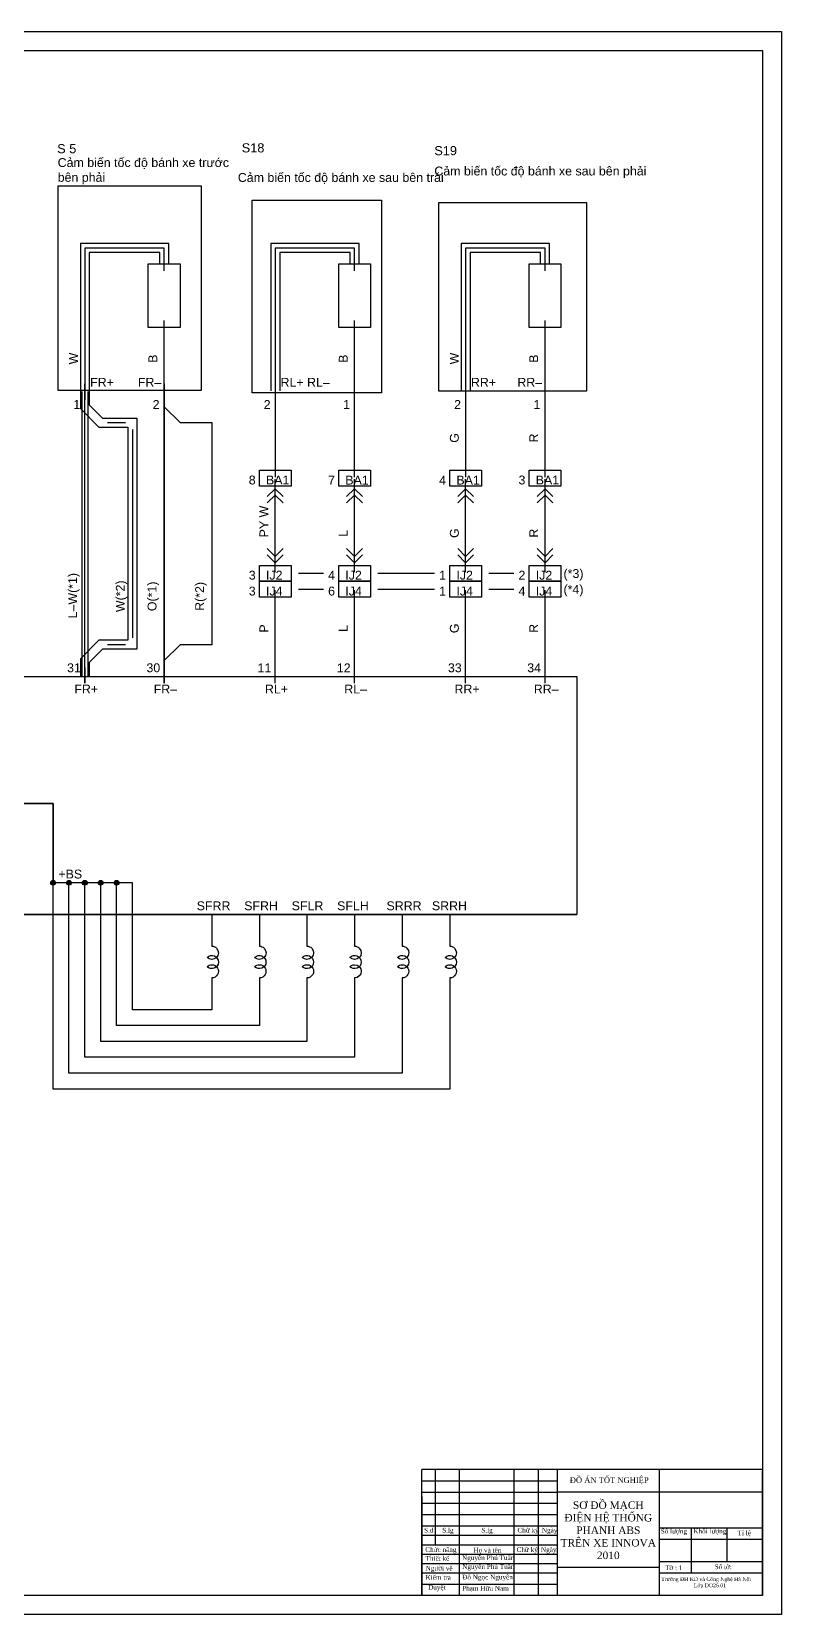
# Model space of a CAD drawing. Header units: millimetres. Extents: x 2941 to 39711, y -9887 to 8247.
# Drawn here: x 22705 to 26606, y 10 to 8247 of the extents above; entities that cross this region are included whole.
import ezdxf

# ---------------------------------------------------------------- set-up
doc = ezdxf.new("R2010")
doc.units = ezdxf.units.MM
doc.layers.add('AM_0', color=7, linetype='Continuous', lineweight=50)
doc.layers.add('PDF2_Geometry', color=7, linetype='Continuous', true_color=0x231f20)
doc.layers.add('PDF2_Text', color=7, linetype='Continuous', true_color=0x231f20)
doc.styles.add('PDF Arial', font='arial.ttf')
doc.styles.get("Standard").update_dxf_attribs({"font": 'arial.ttf'})

msp = doc.modelspace()

# ---------------------------------------------------------------- linework, layer by layer
at = {"color": 7, "lineweight": -2, "ltscale": 0.01}
for p, q in [((17285.2, 4890.9), (25541.3, 4890.9)), ((25541.3, 4890.9), (25541.3, 3652.3)), ((18936.8, 4230.3), (22816.3, 4230.3)), ((22816.3, 4230.3), (22816.3, 3817.4)), ((25541.3, 3652.3), (17285.2, 3652.2))]:
    msp.add_line(p, q, dxfattribs=at)
at = {"color": 0, "lineweight": -2, "ltscale": 0.01}
for points in [[(22842.3, 7443.3), (23587.6, 7443.3), (23587.6, 6379), (22842.3, 6379)], [(23852.8, 7369.5), (24524.7, 7369.5), (24524.7, 6367.2), (23852.8, 6367.2)], [(24824, 7357.2), (25592.6, 7357.2), (25592.6, 6375.2), (24824, 6375.2)]]:
    msp.add_lwpolyline(points, close=True, dxfattribs=at)
at = {"layer": 'AM_0', "linetype": 'ByBlock', "lineweight": -2, "ltscale": 0.01}
for p, q in [((24735.6, 107.9), (24735.6, 764.1)), ((25969.6, 764.1), (24735.6, 764.1)), ((25969.6, 764.1), (24735.6, 764.1)), ((24804.1, 764.1), (24804.1, 372.3)), ((24931.4, 107.9), (24931.4, 764.1)), ((25215.4, 107.9), (25215.4, 764.1)), ((25342.8, 107.9), (25342.8, 764.1)), ((25440.7, 107.9), (25440.7, 764.1)), ((26508.2, 764.1), (25969.6, 764.1)), ((25969.6, 764.1), (25969.6, 636.8)), ((26508.2, 764.1), (25969.6, 764.1)), ((26508.2, 675.9), (26508.2, 754.3)), ((24735.6, 705.3), (25440.7, 705.3)), ((25969.6, 675.9), (25969.6, 499.6)), ((26508.2, 499.6), (26508.2, 675.9)), ((24735.6, 646.6), (25440.7, 646.6)), ((24735.6, 622.6), (24735.6, 107.9)), ((24735.6, 587.8), (25440.7, 587.8)), ((26508.2, 646.6), (25440.7, 646.6)), ((24735.6, 529), (25440.7, 529)), ((25440.7, 107.9), (25440.7, 499.6)), ((25969.6, 499.6), (25969.6, 107.9)), ((26508.2, 107.9), (26508.2, 499.6)), ((24735.6, 470.3), (25440.7, 470.3)), ((24735.6, 421.3), (25440.7, 421.3)), ((25969.6, 460.5), (26508.2, 460.5)), ((26136.1, 460.5), (26136.1, 225.4)), ((26322.1, 460.5), (26322.1, 284.2)), ((24735.6, 372.3), (25440.7, 372.3)), ((25969.6, 401.7), (26241.6, 401.7)), ((26241.6, 401.7), (26508.2, 401.7)), ((24735.6, 323.4), (25440.7, 323.4)), ((24735.6, 274.4), (25440.7, 274.4)), ((25440.7, 254.8), (25969.6, 254.8)), ((25969.6, 284.2), (26508.2, 284.2)), ((24735.6, 225.4), (25440.7, 225.4)), ((24735.6, 166.7), (25440.7, 166.7)), ((25969.6, 225.4), (26508.2, 225.4)), ((26508.2, 107.9), (24735.6, 107.9))]:
    msp.add_line(p, q, dxfattribs=at)
at = {"layer": 'AM_0', "lineweight": -2, "ltscale": 0.01}
for points in [[(14961.4, 10), (14961.4, 8246.5), (26606.2, 8246.5), (26606.2, 10), (14961.4, 10)], [(15059.3, 107.9), (15059.3, 8148.6), (26508.2, 8148.6), (26508.2, 107.9)]]:
    msp.add_lwpolyline(points, close=True, dxfattribs=at)
at = {"layer": 'PDF2_Geometry', "color": 7, "lineweight": -2, "ltscale": 0.01}
for points in [[(23417.7, 7037.9), (23417.7, 7143.9), (22958, 7143.9), (22958, 6377.3), (22958, 6285.1), (23054.3, 6188.8), (23205.8, 6188.8), (23205.8, 5079.5), (23054.3, 5079.5), (22958, 4983.2), (22958, 4890.9)], [(23394.3, 7038.2), (23394.3, 7120.5), (22981.4, 7120.5), (22981.4, 6377.6)], [(23394.3, 7038.2), (23394.3, 7120.5), (22981.4, 7120.5), (22981.4, 6377.6)], [(22981.4, 7084.7), (22981.4, 6341.5)], [(23370.9, 7037.9), (23370.9, 7097.1), (23004.8, 7097.1), (23004.8, 6377.3), (23004.8, 6304.4), (23073.7, 6235.6), (23252.6, 6235.6), (23252.6, 5032.7), (23073.7, 5032.7), (23004.8, 4963.8), (23004.8, 4890.9)], [(23358.5, 7120.5), (23017.2, 7120.5)], [(23394.3, 7002.2), (23394.3, 7084.7)], [(24408.6, 7037.9), (24408.6, 7143.9), (23949, 7143.9), (23949, 6377.3)], [(24385.2, 7038.2), (24385.2, 7120.5), (23972.4, 7120.5), (23972.4, 6377.6)], [(24385.2, 7038.2), (24385.2, 7120.5), (23972.4, 7120.5), (23972.4, 6377.6)], [(23972.4, 7084.7), (23972.4, 6341.5)], [(24361.8, 7037.9), (24361.8, 7097.1), (23995.8, 7097.1), (23995.8, 6377.3)], [(24349.5, 7120.5), (24008.1, 7120.5)], [(24385.2, 7002.2), (24385.2, 7084.7)], [(25399.6, 7037.9), (25399.6, 7143.9), (24939.9, 7143.9), (24939.9, 6377.3)], [(25376.2, 7038.2), (25376.2, 7120.5), (24963.3, 7120.5), (24963.3, 6377.6)], [(25376.2, 7038.2), (25376.2, 7120.5), (24963.3, 7120.5), (24963.3, 6377.6)], [(24963.3, 7084.7), (24963.3, 6341.5)], [(25352.8, 7037.9), (25352.8, 7097.1), (24986.7, 7097.1), (24986.7, 6377.3)], [(25340.4, 7120.5), (24999.1, 7120.5)], [(25376.2, 7002.2), (25376.2, 7084.7)], [(23394.3, 6341.5), (23394.3, 6743.4)], [(23394.3, 6377.6), (23394.3, 6707.4)], [(23394.3, 6395.2), (23394.3, 6689.7)], [(24385.2, 6341.5), (24385.2, 6743.4)], [(24385.2, 6377.6), (24385.2, 6707.4)], [(24385.2, 6395.2), (24385.2, 6689.7)], [(25376.2, 6341.5), (25376.2, 6743.4)], [(25376.2, 6377.6), (25376.2, 6707.4)], [(25376.2, 6395.2), (25376.2, 6689.7)], [(22966.3, 6374.6), (22966.3, 4893.7)], [(22981.4, 4937.7), (22981.4, 4855.2), (22981.4, 6413.1), (22981.4, 6330.5)], [(22996.6, 6374.6), (22996.6, 4893.7)], [(23394.3, 4937.7), (23394.3, 4855.2), (23394.3, 6413.1), (23394.3, 6330.5)], [(23394.3, 6359.4), (23394.3, 6294.8), (23476.9, 6212.2), (23642, 6212.2), (23642, 5056.1), (23476.9, 5056.1), (23394.3, 4973.5), (23394.3, 4908.8)], [(23394.3, 6359.4), (23394.3, 4908.8)], [(23972.4, 6413.1), (23972.4, 5928.7)], [(23972.4, 6359.4), (23972.4, 5982.3)], [(24385.2, 5928.7), (24385.2, 6413.1)], [(24385.2, 5982.3), (24385.2, 6359.4)], [(24963.3, 6413.1), (24963.3, 5928.7)], [(24963.3, 6359.4), (24963.3, 5982.3)], [(25376.2, 5928.7), (25376.2, 6413.1)], [(25376.2, 5982.3), (25376.2, 6359.4)], [(23099.8, 6212.2), (23193.4, 6212.2)], [(23512.7, 6212.2), (23606.3, 6212.2)], [(23229.2, 6176.4), (23229.2, 5091.9)], [(23642, 6176.4), (23642, 5091.9)], [(24013.6, 5826.8), (23972.4, 5868.1), (23931.1, 5826.8)], [(23972.4, 5433.2), (23972.4, 5917.7)], [(24054.9, 5881.9), (23972.4, 5881.9)], [(24426.5, 5826.8), (24385.2, 5868.1), (24344, 5826.8)], [(24385.2, 5433.2), (24385.2, 5917.7)], [(24467.8, 5881.9), (24385.2, 5881.9)], [(25004.6, 5826.8), (24963.3, 5868.1), (24922, 5826.8)], [(24963.3, 5433.2), (24963.3, 5917.7)], [(25045.9, 5881.9), (24963.3, 5881.9)], [(25417.5, 5826.8), (25376.2, 5868.1), (25334.9, 5826.8)], [(25376.2, 5433.2), (25376.2, 5917.7)], [(25458.7, 5881.9), (25376.2, 5881.9)], [(24013.6, 5793.8), (23972.4, 5835.1), (23931.1, 5793.8)], [(23972.4, 5541.9), (23972.4, 5808.9)], [(24426.5, 5793.8), (24385.2, 5835.1), (24344, 5793.8)], [(24385.2, 5541.9), (24385.2, 5808.9)], [(25004.6, 5793.8), (24963.3, 5835.1), (24922, 5793.8)], [(24963.3, 5541.9), (24963.3, 5808.9)], [(25417.5, 5793.8), (25376.2, 5835.1), (25334.9, 5793.8)], [(25376.2, 5541.9), (25376.2, 5808.9)], [(23931.1, 5557.1), (23972.4, 5515.8), (24013.6, 5557.1)], [(24013.6, 5524), (23972.4, 5482.7), (23931.1, 5524)], [(24344, 5557.1), (24385.2, 5515.8), (24426.5, 5557.1)], [(24426.5, 5524), (24385.2, 5482.7), (24344, 5524)], [(24922, 5557.1), (24963.3, 5515.8), (25004.6, 5557.1)], [(25004.6, 5524), (24963.3, 5482.7), (24922, 5524)], [(25334.9, 5557.1), (25376.2, 5515.8), (25417.5, 5557.1)], [(25417.5, 5524), (25376.2, 5482.7), (25334.9, 5524)], [(23889.8, 5469), (23972.4, 5469)], [(24302.7, 5469), (24385.2, 5469)], [(24880.7, 5469), (24963.3, 5469)], [(25293.6, 5469), (25376.2, 5469)], [(24093.2, 5427.7), (24223.1, 5427.7)], [(24506.1, 5427.7), (24801.2, 5427.7)], [(25084.1, 5427.7), (25214, 5427.7)], [(23972.4, 4855.2), (23972.4, 5339.6)], [(23972.4, 4908.8), (23972.4, 5285.9)], [(24093.2, 5345.1), (24223.1, 5345.1)], [(24385.2, 4855.2), (24385.2, 5339.6)], [(24385.2, 4908.8), (24385.2, 5285.9)], [(24506.1, 5345.1), (24801.2, 5345.1)], [(24963.3, 4855.2), (24963.3, 5339.6)], [(24963.3, 4908.8), (24963.3, 5285.9)], [(25084.1, 5345.1), (25214, 5345.1)], [(25376.2, 4855.2), (25376.2, 5339.6)], [(25376.2, 4908.8), (25376.2, 5285.9)], [(23193.4, 5056.1), (23099.8, 5056.1)], [(23606.3, 5056.1), (23512.7, 5056.1)], [(22813.1, 3808.7), (22813.1, 3826.2), (22819.4, 3826.2), (22819.4, 3808.7)], [(22895.7, 3808.7), (22895.7, 3826.2), (22902, 3826.2), (22902, 3808.7)], [(22978.3, 3808.7), (22978.3, 3826.2), (22984.6, 3826.2), (22984.6, 3808.7)], [(23060.9, 3808.7), (23060.9, 3826.2), (23067.1, 3826.2), (23067.1, 3808.7)], [(23143.4, 3808.7), (23143.4, 3826.2), (23149.7, 3826.2), (23149.7, 3808.7)], [(21990.5, 3652.3), (25541.3, 3652.3)]]:
    msp.add_lwpolyline(points, dxfattribs=at)
for points in [[(23311.7, 7037.9), (23476.9, 7037.9), (23476.9, 6707.6), (23311.7, 6707.6)], [(24302.7, 7037.9), (24467.8, 7037.9), (24467.8, 6707.6), (24302.7, 6707.6)], [(25293.6, 7037.9), (25458.7, 7037.9), (25458.7, 6707.6), (25293.6, 6707.6)], [(23889.8, 5964.4), (24054.9, 5964.4), (24054.9, 5881.9), (23889.8, 5881.9)], [(24302.7, 5964.4), (24467.8, 5964.4), (24467.8, 5881.9), (24302.7, 5881.9)], [(24880.7, 5964.4), (25045.9, 5964.4), (25045.9, 5881.9), (24880.7, 5881.9)], [(25293.6, 5964.4), (25458.7, 5964.4), (25458.7, 5881.9), (25293.6, 5881.9)], [(23889.8, 5469), (24054.9, 5469), (24054.9, 5386.4), (23889.8, 5386.4)], [(24302.7, 5469), (24467.8, 5469), (24467.8, 5386.4), (24302.7, 5386.4)], [(24880.7, 5469), (25045.9, 5469), (25045.9, 5386.4), (24880.7, 5386.4)], [(25293.6, 5469), (25458.7, 5469), (25458.7, 5386.4), (25293.6, 5386.4)], [(23889.8, 5386.4), (24054.9, 5386.4), (24054.9, 5303.8), (23889.8, 5303.8)], [(24302.7, 5386.4), (24467.8, 5386.4), (24467.8, 5303.8), (24302.7, 5303.8)], [(24880.7, 5386.4), (25045.9, 5386.4), (25045.9, 5303.8), (24880.7, 5303.8)], [(25293.6, 5386.4), (25458.7, 5386.4), (25458.7, 5303.8), (25293.6, 5303.8)]]:
    msp.add_lwpolyline(points, close=True, dxfattribs=at)
for points in [[(23618, 3429.1, -2.414786), (23617.5, 3380.5, -0.209902), (23642, 3390.8, -1.000081), (23642, 3322), (23642, 3156.8), (23229.2, 3156.8), (23229.2, 3817.4), (22816.3, 3817.4), (22816.3, 4230.3), (20617.6, 4230.3)], [(24880.7, 3652.3), (24880.7, 3569.7), (24880.7, 3487.1, -0.209937), (24905.3, 3476.8, -0.999899), (24856.1, 3428.6, -0.014709), (24856.6, 3429.1, -2.414309), (24856.1, 3380.5, -0.209902), (24880.7, 3390.8, -1.00004), (24880.7, 3322), (24880.7, 3156.8), (24880.7, 2743.9), (22816.3, 2743.9), (22816.3, 3817.4)], [(24633, 3652.3), (24633, 3569.7), (24633, 3487.1, -0.209937), (24657.6, 3476.8, -0.99997), (24608.4, 3428.6, -0.014709), (24608.9, 3429.1, -2.414786), (24608.4, 3380.5, -0.209902), (24633, 3390.8, -1.00004), (24633, 3322), (24633, 3156.8), (24633, 2826.5), (22898.8, 2826.5), (22898.8, 3817.4)], [(24385.2, 3652.3), (24385.2, 3569.7), (24385.2, 3487.1, -0.209726), (24409.8, 3476.8, -0.999772), (24360.7, 3428.6, -0.014709), (24361.2, 3429.1, -2.414309), (24360.7, 3380.5, -0.209831), (24385.2, 3390.8, -0.999859), (24385.2, 3322), (24385.2, 3156.8), (24385.2, 2909.1), (22981.4, 2909.1), (22981.4, 3817.4)], [(24137.5, 3652.3), (24137.5, 3569.7), (24137.5, 3487.1, -0.209831), (24162.1, 3476.8, -0.999899), (24112.9, 3428.6, -0.014709), (24113.4, 3429.1, -2.414304), (24112.9, 3380.5, -0.210008), (24137.5, 3390.8, -1.00004), (24137.5, 3322), (24137.5, 3156.8), (24137.5, 2991.7), (23064, 2991.7), (23064, 3817.4)], [(23889.8, 3652.3), (23889.8, 3569.7), (23889.8, 3487.1, -0.209937), (23914.4, 3476.8, -0.999899), (23865.2, 3428.6, -0.014709), (23865.7, 3429.1, -2.414309), (23865.2, 3380.5, -0.209902), (23889.8, 3390.8, -1.00004), (23889.8, 3322), (23889.8, 3156.8), (23889.8, 3074.2), (23146.6, 3074.2), (23146.6, 3817.4)], [(23642, 3652.3), (23642, 3569.7), (23642, 3487.1, -0.209937), (23666.6, 3476.8, -0.99997), (23617.5, 3428.6)]]:
    msp.add_lwpolyline(points, format="xyb", dxfattribs=at)
for centre, radius in [((22816.3, 3817.4), 12.4), ((22816.3, 3817.4), 9.27), ((22898.9, 3817.4), 12.4), ((22898.9, 3817.4), 9.28), ((22981.4, 3817.4), 12.4), ((22981.4, 3817.4), 9.27), ((23064, 3817.4), 12.4), ((23064, 3817.4), 9.27), ((23146.6, 3817.4), 12.4), ((23146.6, 3817.4), 9.28)]:
    msp.add_circle(centre, radius, dxfattribs=at)
msp.add_open_spline([(23618, 3429.1), (23617.8, 3429), (23617.6, 3428.8), (23617.5, 3428.6)], degree=3, dxfattribs=at)

# ---------------------------------------------------------------- texts
at = {"layer": 'AM_0', "linetype": 'ByBlock', "lineweight": -2, "ltscale": 0.01, "attachment_point": 5}
for s, insert, char_height, width in [('{\\fTimes New Roman|b0|i0|c0|p18;ĐỒ ÁN \\fTimes New Roman|b0|i0|c163|p18;TỐT NGHIỆP}', (25710.4, 705), 29.381, 518.455), ('{\\fTimes New Roman|b0|i0|c0|p18;SƠ ĐỒ MẠCH ĐIỆN HỆ THỐNG PHANH ABS TRÊN XE INNOVA 2010}', (25705.6, 447.4), 39.175, 498.91)]:
    msp.add_mtext(s, dxfattribs=dict(at, insert=insert, char_height=char_height, width=width))
at = {"layer": 'AM_0', "linetype": 'ByBlock', "lineweight": -2, "ltscale": 0.01, "attachment_point": 1}
for s, width, insert, char_height in [('{\\fTimes New Roman|b0|i0|c0|p18;\\C7;S.d}', 52.43, (24746.7, 460), 24.484), ('{\\fTimes New Roman|b0|i0|c0|p18;\\C7;S.lg}', 58.009, (24841.3, 460), 24.484), ('{\\fTimes New Roman|b0|i0|c0|p18;\\C7;S.lg}', 167.718, (25044.9, 460), 24.484), ('{\\fTimes New Roman|b0|i0|c0|p18;\\C7;Chữ ký}', 167.718, (25232.9, 460), 24.484), ('{\\fTimes New Roman|b0|i0|c0|p18;\\C7;Ngày}', 167.718, (25359.9, 460), 24.484), ('{\\fTimes New Roman|b0|i0|c0|p18;\\C7;Số lượng}', 167.718, (25978.5, 455.2), 24.484), ('{\\fTimes New Roman|b0|i0|c0|p18;\\C7;Khối lượng}', 167.718, (26148.3, 455.2), 24.484), ('{\\fTimes New Roman|b0|i0|c0|p18;\\C7;Tỉ lệ}', 167.718, (26378.2, 446.2), 24.484), ('{\\fTimes New Roman|b0|i0|c0|p18;\\C7;Chức năng}', 167.718, (24753.1, 359.5), 24.484), ('{\\fTimes New Roman|b0|i0|c0|p18;\\C7;Họ và tên}', 167.718, (25003.6, 356.3), 24.484), ('{\\fTimes New Roman|b0|i0|c0|p18;\\C7;Chữ ký}', 167.718, (25228.3, 358.7), 24.484), ('{\\fTimes New Roman|b0|i0|c0|p18;\\C7;Ngày}', 167.718, (25355.3, 358.7), 24.484), ('{\\fTimes New Roman|b0|i0|c0|p18;\\C7;Thiết kế}', 167.718, (24754.7, 313.2), 24.484), ('{\\fTimes New Roman|b0|i0|c0|p18;\\C7;Người vẽ}', 167.718, (24754.7, 262.3), 24.484), ('{\\fTimes New Roman|b0|i0|c0|p18;\\C7;Nguyễn Phú Tuấn}', 285.875, (24944.6, 316.7), 24.484), ('{\\fTimes New Roman|b0|i0|c0|p18;\\C7;Nguyễn Phú Tuấn}', 285.875, (24945.4, 270.4), 24.484), ('{\\fTimes New Roman|b0|i0|c0|p18;\\C7;Tờ : 1}', 167.718, (26000.9, 264.7), 24.484), ('{\\fTimes New Roman|b0|i0|c0|p18;\\C7;Số tờ:}', 167.718, (26259.3, 269.7), 24.484), ('{\\fTimes New Roman|b0|i0|c0|p18;\\C7;Kiểm tra}', 167.718, (24754.7, 214.4), 24.484), ('{\\fTimes New Roman|b0|i0|c0|p18;\\C7;Đỗ Ngọc Nguyên}', 285.875, (24945.2, 216), 24.484), ('{\\fTimes New Roman|b0|i0|c0|p18;\\C7;Trường ĐH KD và Công Nghệ Hà Nội\\P\\pxqc;Lớp DO26.0\\fTimes New Roman|b0|i0|c163|p18;1\\H1.85758x; }', 506.828, (25981.2, 203.2), 19.588), ('{\\fTimes New Roman|b0|i0|c0|p18;\\C7;Duyệt}', 167.718, (24767.8, 162.7), 24.484), ('{\\fTimes New Roman|b0|i0|c0|p18;\\C7;Phạm Hữu Nam}', 285.875, (24944.9, 158), 24.484)]:
    msp.add_mtext_dynamic_manual_height_columns(s, width=width, gutter_width=122.4, heights=[0], dxfattribs=dict(at, insert=insert, char_height=char_height))
at = {"layer": 'PDF2_Text', "color": 7, "lineweight": -2, "ltscale": 0.01, "attachment_point": 7, "style": 'PDF Arial'}
for s, insert, char_height in [('S 5', (22837.4, 7613.1), 47.46), ('S18', (23798, 7617.4), 47.46), ('S19', (24800.2, 7603), 47.46), ('FR+', (23009, 6398.7), 46.15), ('FR–', (23257.4, 6398.7), 46.15), ('RL+ RL–', (23999.9, 6398.7), 46.15), ('RR+', (24990.8, 6398.7), 46.15), ('RR–', (25232.3, 6398.7), 46.15), ('1', (22921.5, 6283.2), 46.1), ('2', (23334.4, 6283.2), 46.1), ('2', (23912.5, 6283.2), 46.1), ('1', (24325.3, 6283.2), 46.1), ('2', (24903.4, 6283.2), 46.1), ('1', (25316.3, 6283.2), 46.1), ('8   BA1', (23834.5, 5889.5), 46.15), ('7   BA1', (24247.4, 5889.5), 46.15), ('4   BA1', (24825.4, 5889.5), 46.15), ('3   BA1', (25238.3, 5889.5), 46.15), ('3   IJ2', (23834.5, 5394.1), 46.15), ('4   IJ2', (24247.4, 5394.1), 46.15), ('1   IJ2', (24825.4, 5394.1), 46.15), ('2   IJ2', (25238.3, 5394.1), 46.15), ('(*3)', (25472.5, 5389.7), 46.15), ('3   IJ4', (23834.5, 5311.5), 46.15), ('6   IJ4', (24247.4, 5311.5), 46.15), ('1   IJ4', (24825.4, 5311.5), 46.15), ('4   IJ4', (25238.3, 5311.5), 46.15), ('(*4)', (25472.5, 5307.1), 46.15), ('31', (22889.1, 4912.3), 46.15), ('30', (23302, 4912.3), 46.15), ('11', (23880, 4912.3), 46.15), ('12', (24292.9, 4912.3), 46.15), ('33', (24870.9, 4912.3), 46.15), ('34', (25283.8, 4912.3), 46.15), ('FR+', (22926.8, 4802.2), 46.15), ('FR–', (23339.7, 4802.2), 46.15), ('RL+', (23918.9, 4802.2), 46.15), ('RL–', (24331.8, 4802.2), 46.15), ('RR+', (24905.2, 4802.2), 46.15), ('RR–', (25318.1, 4802.2), 46.15), ('+BS', (22843.8, 3838.8), 46.15), ('SFRR    SFRH    SFLR    SFLH', (23563.7, 3673.7), 46.148), ('SRRR   SRRH', (24551.2, 3673.7), 46.148)]:
    msp.add_mtext(s, dxfattribs=dict(at, insert=insert, char_height=char_height))
at = {"layer": 'PDF2_Text', "color": 7, "lineweight": -2, "ltscale": 0.01, "char_height": 46.148, "attachment_point": 7, "style": 'PDF Arial'}
for s, insert, width in [('Cảm biến tốc độ bánh xe trước bên phải', (22840.1, 7451.3), 905.947), ('Cảm biến tốc độ bánh xe sau bên trái', (23777.8, 7454.3), 1035.154), ('Cảm biến tốc độ bánh xe sau bên phải', (24800.2, 7484.3), 1172.29)]:
    msp.add_mtext(s, dxfattribs=dict(at, insert=insert, width=width))
at = {"layer": 'PDF2_Text', "color": 7, "lineweight": -2, "ltscale": 0.01, "attachment_point": 7, "rotation": 90, "style": 'PDF Arial'}
for s, insert, char_height in [('W', (22945.5, 6515), 46.1), ('B', (23358.4, 6523.1), 46.1), ('B', (24349.3, 6523.1), 46.1), ('W', (24927.4, 6515), 46.1), ('B', (25340.3, 6523.1), 46.1), ('G', (24928.1, 6107.1), 46.1), ('R', (25340.3, 6108.8), 46.1), ('PY W', (23936.4, 5614.8), 46.15), ('L', (24349.3, 5618), 46.1), ('G', (24928.1, 5611.6), 46.1), ('R', (25340.3, 5613.3), 46.1), ('L–W(*1)', (22955.2, 5193.1), 46.15), ('W(*2)', (23202.9, 5225.8), 46.15), ('O(*1)', (23368.1, 5230.7), 46.15), ('R(*2)', (23615.8, 5232.4), 46.15), ('P', (23936.4, 5119.3), 46.1), ('L', (24349.3, 5122.5), 46.1), ('G', (24928.1, 5116.1), 46.1), ('R', (25340.3, 5117.9), 46.1)]:
    msp.add_mtext(s, dxfattribs=dict(at, insert=insert, char_height=char_height))

doc.saveas('drawing.dxf')
